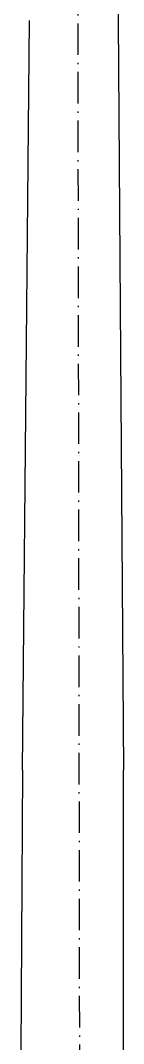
# Model space of a CAD drawing. Header units: inches. Extents: x -246336 to 136055, y -106871 to 69513.
# Drawn here: x -212130 to -211933, y -17623 to -15677 of the extents above; entities that cross this region are included whole.
import ezdxf

# ---------------------------------------------------------------- set-up
doc = ezdxf.new("R2010")
doc.units = ezdxf.units.IN
doc.header["$MEASUREMENT"] = 0
doc.linetypes.add('ACAD_ISO10W100', pattern=[18.5, 12, -3, 0.5, -3])
doc.layers.add('XA-TT1', color=7, linetype='Continuous')

msp = doc.modelspace()

# ---------------------------------------------------------------- linework, layer by layer
at = {"color": 2, "linetype": 'ACAD_ISO10W100', "ltscale": 5}
msp.add_line((-212027.969, -11242.633), (-212014.075, -19766.215), dxfattribs=at)
at = {"layer": 'XA-TT1', "color": 7, "flags": 128}
for points in [[(-211944.276, -15563.524), (-211943.518, -15677.225)], [(-212117.769, -16221.922), (-212112.767, -15677.146)], [(-211943.518, -15677.225), (-211939.887, -16221.922)], [(-212125.856, -17103.123), (-212117.769, -16221.922)], [(-211939.887, -16221.922), (-211933.529, -17103.123)], [(-212125.856, -17103.123), (-212130.152, -17747.581)], [(-211933.224, -17747.581), (-211933.529, -17103.123)]]:
    msp.add_lwpolyline(points, dxfattribs=at)

doc.saveas('drawing.dxf')
